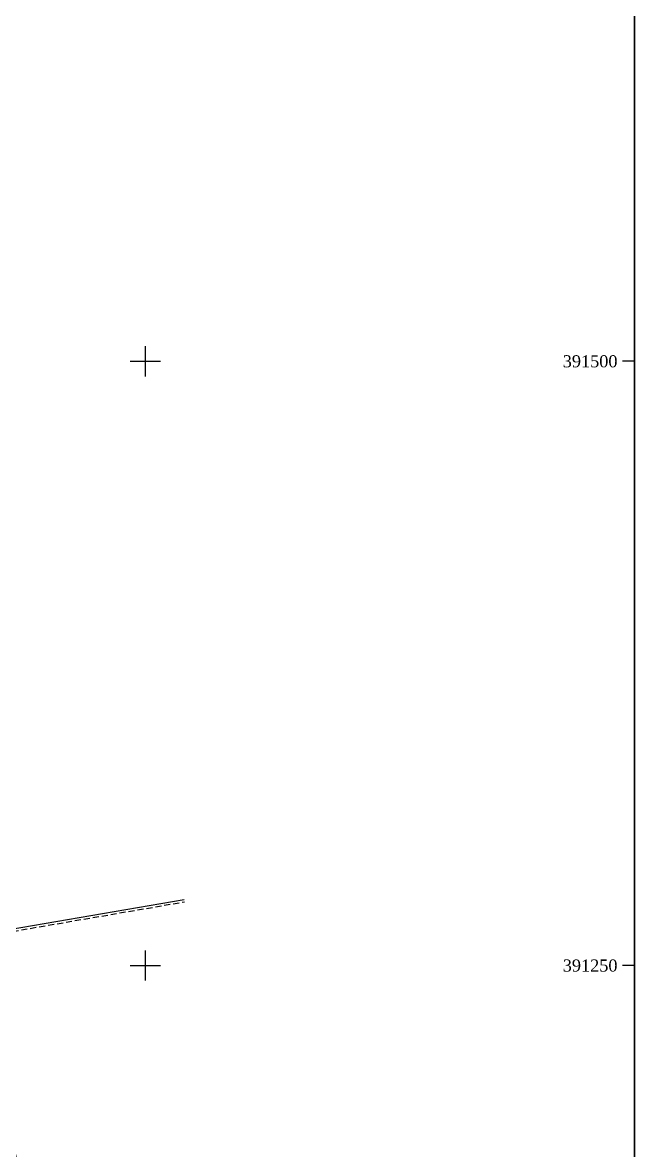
# Model space of a CAD drawing. Header units: millimetres. Extents: x 88261 to 90953, y 390274 to 392322.
# Drawn here: x 90698.8 to 90951.9, y 391171 to 391637.7 of the extents above; entities that cross this region are included whole.
import ezdxf

# ---------------------------------------------------------------- set-up
doc = ezdxf.new("R2010")
doc.units = ezdxf.units.MM
doc.header["$LTSCALE"] = 25
doc.linetypes.add('INTERROMPU', pattern=[0.75, 0.5, -0.25])
for name, color, linetype in [('Carroyage(1)', 7, 'Continuous'), ('Carroyage(1)_Croix', 7, 'Continuous'), ('Carroyage(1)_Textes', 7, 'Continuous')]:
    doc.layers.add(name, color=color, linetype=linetype)
doc.styles.get("Standard").update_dxf_attribs({"font": 'times.ttf'})

msp = doc.modelspace()

# ---------------------------------------------------------------- linework, layer by layer
at = {"elevation": 14.57}
msp.add_lwpolyline([(88260.96, 392322.08), (90951.88, 392322.08), (90951.88, 390274.46), (88260.96, 390274.46)], close=True, dxfattribs=at)
at = {"elevation": 15.55, "flags": 128}
msp.add_lwpolyline([(90823.78, 390943.94), (90794.15, 390974.66), (90785.34, 390985.49), (90762.71, 391020.23), (90729.91, 391072.34), (90697.47, 391155.68), (90678.68, 391259.92), (90765.66, 391274.89)], dxfattribs=at)
at = {"linetype": 'INTERROMPU', "ltscale": 0.2, "elevation": 15.55, "flags": 128}
msp.add_lwpolyline([(90823.85, 390945.31), (90794.9, 390975.33), (90786.15, 390986.08), (90763.56, 391020.77), (90730.81, 391072.8), (90698.44, 391155.95), (90679.84, 391259.1), (90765.83, 391273.9)], dxfattribs=at)
at = {"layer": 'Carroyage(1)'}
for p, q in [((90951.88, 391497.54), (90946.88, 391497.54)), ((90951.88, 391247.54), (90946.88, 391247.54))]:
    msp.add_line(p, q, dxfattribs=at)
msp.add_lwpolyline([(88260.96, 390274.46), (90951.88, 390274.46), (90951.88, 392322.08), (88260.96, 392322.08)], close=True, dxfattribs=at)
at = {"layer": 'Carroyage(1)_Croix'}
for p, q in [((90749.65, 391491.29), (90749.65, 391503.79)), ((90743.4, 391497.54), (90755.9, 391497.54)), ((90749.65, 391241.29), (90749.65, 391253.79)), ((90743.4, 391247.54), (90755.9, 391247.54))]:
    msp.add_line(p, q, dxfattribs=at)

# ---------------------------------------------------------------- texts
at = {"layer": 'Carroyage(1)_Textes'}
for s, p in [('391500', (90922.23, 391495.04)), ('391250', (90922.23, 391245.04))]:
    msp.add_text(s, height=5, dxfattribs=at).set_placement(p)

doc.saveas('drawing.dxf')
